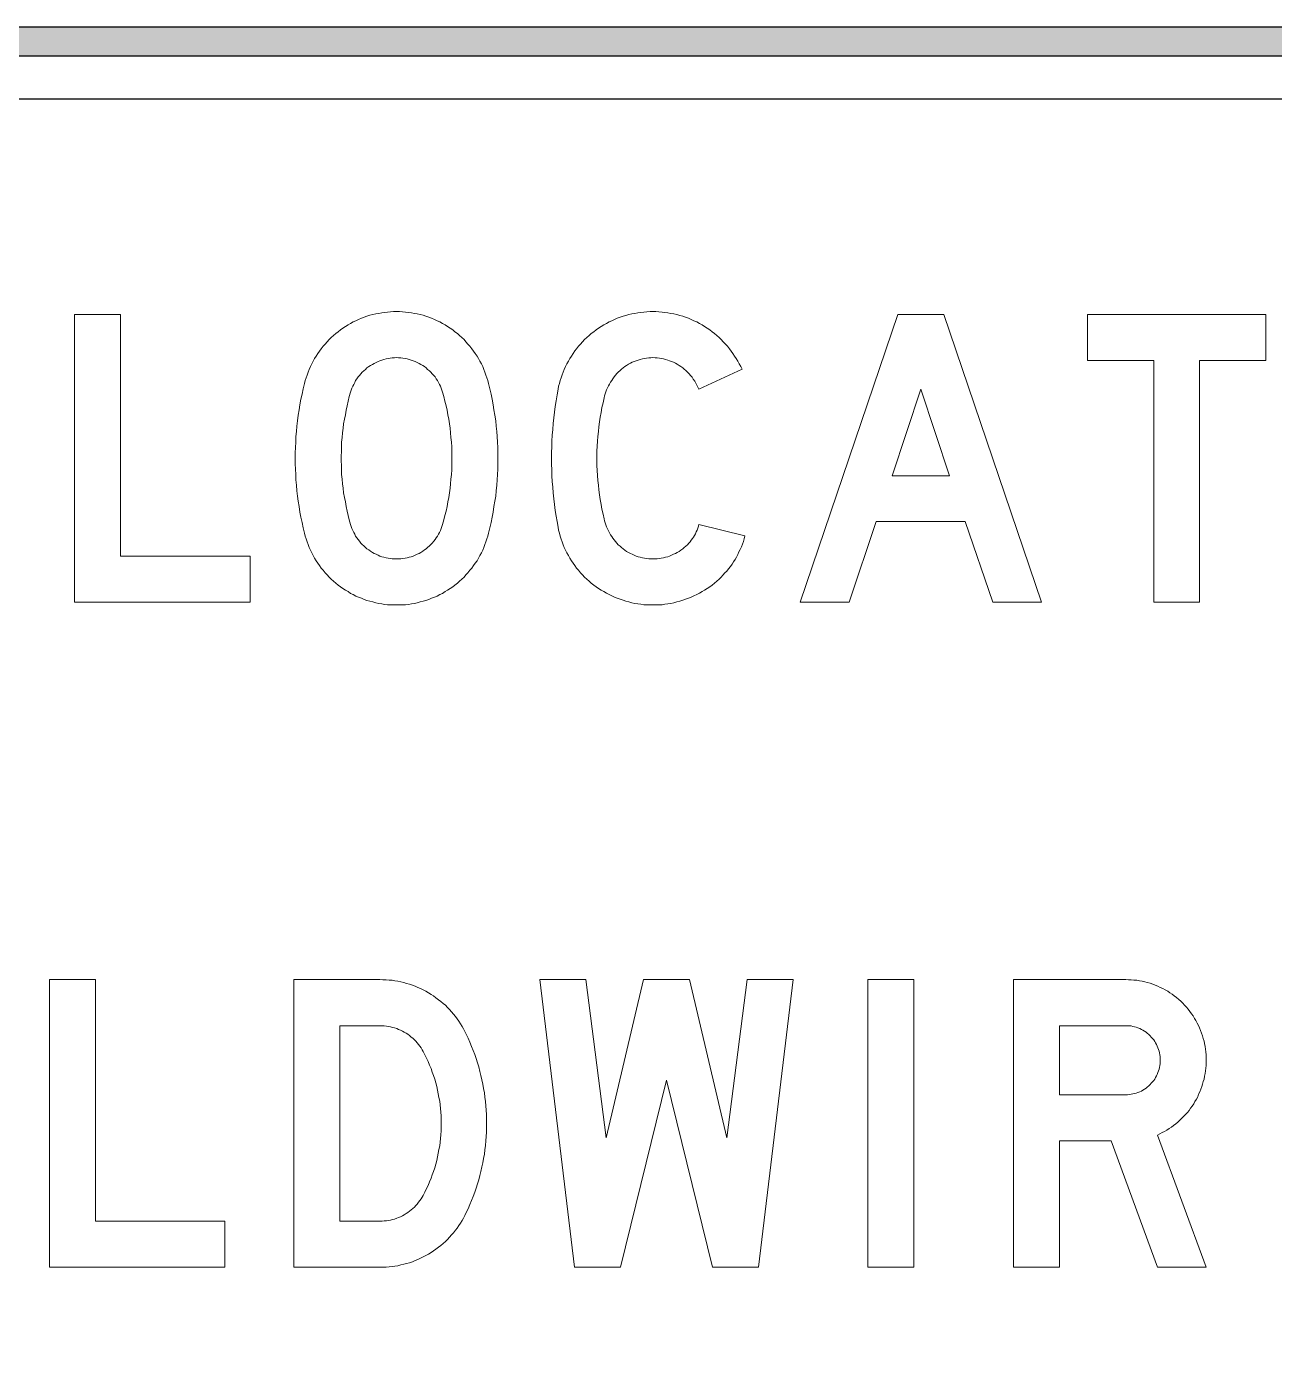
# Model space of a CAD drawing. Extents: x 0 to 420, y 0 to 297.
# Drawn here: x 179.5 to 214.18, y 212.98 to 250.23 of the extents above; entities that cross this region are included whole.
import ezdxf

# ---------------------------------------------------------------- set-up
doc = ezdxf.new("R2010")
doc.units = 0
doc.header["$LTSCALE"] = 0.3
doc.layers.add('BLUE', color=162, linetype='CONTINUOUS')

msp = doc.modelspace()

# ---------------------------------------------------------------- hatches: boundary and pattern name
at = {"layer": 'BLUE'}
h = msp.add_hatch(color=256, dxfattribs=at)
edge = h.paths.add_edge_path(flags=16)
edge.add_line((86.6851632, 178.9773906), (86.6851632, 236.4773906))
edge.add_arc((99.6351632, 236.4773906), 12.95, 90, 180, ccw=False)
edge.add_line((99.6351632, 249.4273906), (252.1351632, 249.4273906))
edge.add_arc((252.1351632, 236.4773906), 12.95, 0, 90, ccw=False)
edge.add_line((265.0851632, 236.4773906), (265.0851632, 178.9773906))
edge.add_arc((252.1351632, 178.9773906), 12.95, 270, 360, ccw=False)
edge.add_line((252.1351632, 166.0273906), (99.6351632, 166.0273906))
edge.add_arc((99.6351632, 178.9773906), 12.95, 180, 270, ccw=False)
edge = h.paths.add_edge_path()
edge.add_line((85.8851632, 178.9773906), (85.8851632, 236.4773906))
edge.add_arc((99.6351632, 236.4773906), 13.75, 90, 180, ccw=False)
edge.add_line((99.6351632, 250.2273906), (252.1351632, 250.2273906))
edge.add_arc((252.1351632, 236.4773906), 13.75, 0, 90, ccw=False)
edge.add_line((265.8851632, 236.4773906), (265.8851632, 178.9773906))
edge.add_arc((252.1351632, 178.9773906), 13.75, -90, 0, ccw=False)
edge.add_line((252.1351632, 165.2273906), (99.6351632, 165.2273906))
edge.add_arc((99.6351632, 178.9773906), 13.75, 180, 270, ccw=False)

# ---------------------------------------------------------------- linework, layer by layer
for points in [[(85.8851632, 178.9773906), (85.8851632, 236.4773906, -0.4142135624), (99.6351632, 250.2273906), (252.1351632, 250.2273906, -0.4142135624), (265.8851632, 236.4773906), (265.8851632, 178.9773906, -0.4142135624), (252.1351632, 165.2273906), (99.6351632, 165.2273906, -0.4142135624)], [(86.6851632, 178.9773906), (86.6851632, 236.4773906, -0.4142135624), (99.6351632, 249.4273906), (252.1351632, 249.4273906, -0.4142135624), (265.0851632, 236.4773906), (265.0851632, 178.9773906, -0.4142135624), (252.1351632, 166.0273906), (99.6351632, 166.0273906, -0.4142135624)], [(87.8851632, 178.9773906), (87.8851632, 236.4773906, -0.4142135624), (99.6351632, 248.2273906), (252.1351632, 248.2273906, -0.4142135624), (263.8851632, 236.4773906), (263.8851632, 178.9773906, -0.4142135624), (252.1351632, 167.2273906), (99.6351632, 167.2273906, -0.4142135624)]]:
    msp.add_lwpolyline(points, format="xyb", close=True, dxfattribs=at)
at = {"layer": 'BLUE', "lineweight": 0}
for points in [[(180.826341, 242.2271883), (182.1039617, 242.2271883), (182.1039617, 235.5111391), (185.7045294, 235.5111391), (185.7045294, 234.2266861), (180.826341, 234.2266861), (180.826341, 242.2271883)], [(192.3385923, 236.1465333), (192.3727533, 236.2968417), (192.4069143, 236.4403178), (192.4410752, 236.5906261), (192.468404, 236.7341022), (192.4889006, 236.8844106), (192.5162294, 237.0347189), (192.536726, 237.178195), (192.5503904, 237.3285034), (192.5640548, 237.4788117), (192.5777192, 237.62912), (192.5845514, 237.7794283), (192.5913836, 237.9297367), (192.5982158, 238.080045), (192.5982158, 238.2303533), (192.5982158, 238.3806616), (192.5913836, 238.53097), (192.5845514, 238.6812783), (192.5777192, 238.8315866), (192.5640548, 238.9750627), (192.5503904, 239.1253711), (192.536726, 239.2756794), (192.5162294, 239.4259877), (192.4889006, 239.576296), (192.468404, 239.7197722), (192.4410752, 239.8700805), (192.4069143, 240.0135566), (192.3727533, 240.163865), (192.3385923, 240.3073411), (192.3180957, 240.3893274), (192.2907669, 240.4713138), (192.2634381, 240.546468), (192.2361093, 240.6284543), (192.2087806, 240.7036085), (192.1746196, 240.7787627), (192.1404586, 240.8539168), (192.0994654, 240.929071), (192.0584722, 241.0042251), (192.0174791, 241.0725471), (191.9696537, 241.1408691), (191.9218283, 241.209191), (191.8740029, 241.277513), (191.8193453, 241.345835), (191.7646878, 241.4073247), (191.7100302, 241.4688145), (191.6553726, 241.5303043), (191.5938829, 241.5917941), (191.5323931, 241.6464516), (191.4709033, 241.7011092), (191.4025814, 241.7489346), (191.3410916, 241.8035921), (191.2727696, 241.8514175), (191.1976155, 241.8992429), (191.1292935, 241.9402361), (191.0609715, 241.9812293), (190.9858174, 242.0222224), (190.9106632, 242.0563834), (190.835509, 242.0905444), (190.7535227, 242.1247054), (190.6783685, 242.1520342), (190.5963822, 242.179363), (190.521228, 242.2066917), (190.4392416, 242.2271883), (190.3572553, 242.2476849), (190.2752689, 242.2613493), (190.1932825, 242.2750137), (190.1112962, 242.2886781), (190.0293098, 242.2955103), (189.9473235, 242.3023425), (189.8653371, 242.3091747), (189.7765186, 242.3091747), (189.6945322, 242.3091747), (189.6125458, 242.3023425), (189.5305595, 242.2955103), (189.4485731, 242.2886781), (189.3665868, 242.2750137), (189.2846004, 242.2613493), (189.202614, 242.2476849), (189.1206277, 242.2271883), (189.0386413, 242.2066917), (188.956655, 242.179363), (188.8815008, 242.1520342), (188.8063466, 242.1247054), (188.7243603, 242.0905444), (188.6492061, 242.0563834), (188.5740519, 242.0222224), (188.4988978, 241.9812293), (188.4305758, 241.9402361), (188.3554217, 241.8992429), (188.2870997, 241.8514175), (188.2187777, 241.8035921), (188.157288, 241.7489346), (188.088966, 241.7011092), (188.0274762, 241.6464516), (187.9659864, 241.5917941), (187.9044967, 241.5303043), (187.8498391, 241.4688145), (187.7951815, 241.4073247), (187.740524, 241.345835), (187.6858664, 241.277513), (187.638041, 241.209191), (187.5902156, 241.1408691), (187.5423903, 241.0725471), (187.5013971, 241.0042251), (187.4604039, 240.929071), (187.4194107, 240.8539168), (187.3852497, 240.7787627), (187.3510888, 240.7036085), (187.32376, 240.6284543), (187.289599, 240.546468), (187.2691024, 240.4713138), (187.2417736, 240.3893274), (187.221277, 240.3073411), (187.187116, 240.163865), (187.152955, 240.0135566), (187.1187941, 239.8700805), (187.0914653, 239.7197722), (187.0709687, 239.576296), (187.0436399, 239.4259877), (187.0231433, 239.2756794), (187.0094789, 239.1253711), (186.9958145, 238.9750627), (186.9821501, 238.8315866), (186.9753179, 238.6812783), (186.9684857, 238.53097), (186.9616535, 238.3806616), (186.9616535, 238.2303533), (186.9616535, 238.080045), (186.9684857, 237.9297367), (186.9753179, 237.7794283), (186.9821501, 237.62912), (186.9958145, 237.4788117), (187.0094789, 237.3285034), (187.0231433, 237.178195), (187.0436399, 237.0347189), (187.0709687, 236.8844106), (187.0914653, 236.7341022), (187.1187941, 236.5906261), (187.152955, 236.4403178), (187.187116, 236.2968417), (187.221277, 236.1465333), (187.2417736, 236.064547), (187.2691024, 235.9893928), (187.289599, 235.9074065), (187.32376, 235.8322523), (187.3510888, 235.7502659), (187.3852497, 235.6751118), (187.4194107, 235.5999576), (187.4604039, 235.5248034), (187.5013971, 235.4564815), (187.5423903, 235.3813273), (187.5902156, 235.3130053), (187.638041, 235.2446834), (187.6858664, 235.1763614), (187.740524, 235.1148716), (187.7951815, 235.0465497), (187.8498391, 234.9850599), (187.9044967, 234.9235701), (187.9659864, 234.8689126), (188.0274762, 234.814255), (188.088966, 234.7595974), (188.157288, 234.7049398), (188.2187777, 234.6571145), (188.2870997, 234.6092891), (188.3554217, 234.5614637), (188.4305758, 234.5204705), (188.4988978, 234.4726452), (188.5740519, 234.4384842), (188.6492061, 234.397491), (188.7243603, 234.36333), (188.8063466, 234.3360012), (188.8815008, 234.3018402), (188.956655, 234.2745115), (189.0386413, 234.2540149), (189.1206277, 234.2335183), (189.202614, 234.2130217), (189.2846004, 234.1925251), (189.3665868, 234.1788607), (189.4485731, 234.1651963), (189.5305595, 234.1583641), (189.6125458, 234.1515319), (189.6945322, 234.1515319), (189.7765186, 234.1515319), (189.8653371, 234.1515319), (189.9473235, 234.1515319), (190.0293098, 234.1583641), (190.1112962, 234.1651963), (190.1932825, 234.1788607), (190.2752689, 234.1925251), (190.3572553, 234.2130217), (190.4392416, 234.2335183), (190.521228, 234.2540149), (190.5963822, 234.2745115), (190.6783685, 234.3018402), (190.7535227, 234.3360012), (190.835509, 234.36333), (190.9106632, 234.397491), (190.9858174, 234.4384842), (191.0609715, 234.4726452), (191.1292935, 234.5204705), (191.1976155, 234.5614637), (191.2727696, 234.6092891), (191.3410916, 234.6571145), (191.4025814, 234.7049398), (191.4709033, 234.7595974), (191.5323931, 234.814255), (191.5938829, 234.8689126), (191.6553726, 234.9235701), (191.7100302, 234.9850599), (191.7646878, 235.0465497), (191.8193453, 235.1148716), (191.8740029, 235.1763614), (191.9218283, 235.2446834), (191.9696537, 235.3130053), (192.0174791, 235.3813273), (192.0584722, 235.4564815), (192.0994654, 235.5248034), (192.1404586, 235.5999576), (192.1746196, 235.6751118), (192.2087806, 235.7502659), (192.2361093, 235.8322523), (192.2634381, 235.9074065), (192.2907669, 235.9893928), (192.3180957, 236.064547)], [(199.3894192, 240.7104407), (199.348426, 240.7855949), (199.3074329, 240.860749), (199.2664397, 240.929071), (199.2254465, 241.0042251), (199.1776211, 241.0725471), (199.1297957, 241.1408691), (199.0819704, 241.209191), (199.034145, 241.277513), (198.9794874, 241.345835), (198.9248298, 241.4073247), (198.8633401, 241.4688145), (198.8086825, 241.5303043), (198.7471927, 241.5849619), (198.685703, 241.6464516), (198.617381, 241.7011092), (198.5558912, 241.7489346), (198.4875693, 241.8035921), (198.4192473, 241.8514175), (198.3440931, 241.8924107), (198.2757712, 241.9402361), (198.200617, 241.9812293), (198.1254628, 242.0222224), (198.0503087, 242.0563834), (197.9751545, 242.0905444), (197.8931682, 242.1247054), (197.818014, 242.1520342), (197.7360276, 242.179363), (197.6540413, 242.1998596), (197.5720549, 242.2271883), (197.4900686, 242.2476849), (197.4080822, 242.2613493), (197.3260958, 242.2750137), (197.2441095, 242.2886781), (197.1621231, 242.2955103), (197.0733046, 242.3023425), (196.9913182, 242.3091747), (196.9093318, 242.3091747), (196.8273455, 242.3091747), (196.7385269, 242.3023425), (196.6565406, 242.2955103), (196.5745542, 242.2886781), (196.4857356, 242.2750137), (196.4037493, 242.2613493), (196.3217629, 242.2476849), (196.2397766, 242.2271883), (196.1577902, 242.1998596), (196.082636, 242.179363), (196.0006497, 242.1520342), (195.9186633, 242.1247054), (195.8435092, 242.0905444), (195.768355, 242.0563834), (195.6932008, 242.0222224), (195.6180467, 241.9812293), (195.5428925, 241.9402361), (195.4677383, 241.8924107), (195.3994164, 241.8514175), (195.3310944, 241.8035921), (195.2627725, 241.7489346), (195.1944505, 241.7011092), (195.1329607, 241.6464516), (195.0714709, 241.5849619), (195.0099812, 241.5303043), (194.9484914, 241.4688145), (194.8938338, 241.4073247), (194.8391763, 241.345835), (194.7845187, 241.277513), (194.7366933, 241.2160232), (194.6888679, 241.1477013), (194.6410426, 241.0725471), (194.6000494, 241.0042251), (194.5590562, 240.929071), (194.518063, 240.860749), (194.4770698, 240.7855949), (194.4429089, 240.7036085), (194.4155801, 240.6284543), (194.3814191, 240.5533002), (194.3540903, 240.4713138), (194.3335937, 240.3893274), (194.3062649, 240.3141733), (194.2857683, 240.2321869), (194.2721039, 240.1502006), (194.2447752, 239.99306), (194.2174464, 239.8290873), (194.1901176, 239.6719468), (194.169621, 239.5148063), (194.1491244, 239.3508336), (194.13546, 239.193693), (194.1217956, 239.0297203), (194.1081312, 238.8725798), (194.101299, 238.7086071), (194.0944668, 238.5514666), (194.0876346, 238.3874938), (194.0876346, 238.2303533), (194.0876346, 238.0663806), (194.0944668, 237.9092401), (194.101299, 237.7452673), (194.1081312, 237.5881268), (194.1217956, 237.4241541), (194.13546, 237.2670136), (194.1491244, 237.1030409), (194.169621, 236.9459003), (194.1901176, 236.7819276), (194.2174464, 236.6247871), (194.2447752, 236.4676466), (194.2721039, 236.3105061), (194.2857683, 236.2285197), (194.3062649, 236.1465333), (194.3335937, 236.064547), (194.3540903, 235.9825606), (194.3814191, 235.9074065), (194.4155801, 235.8254201), (194.4429089, 235.7502659), (194.4770698, 235.6751118), (194.518063, 235.5999576), (194.5590562, 235.5248034), (194.6000494, 235.4564815), (194.6410426, 235.3813273), (194.6888679, 235.3130053), (194.7366933, 235.2446834), (194.7845187, 235.1763614), (194.8391763, 235.1148716), (194.8938338, 235.0465497), (194.9484914, 234.9850599), (195.0099812, 234.9235701), (195.0714709, 234.8689126), (195.1329607, 234.814255), (195.1944505, 234.7595974), (195.2627725, 234.7049398), (195.3310944, 234.6571145), (195.3994164, 234.6092891), (195.4677383, 234.5614637), (195.5428925, 234.5204705), (195.6180467, 234.4794774), (195.6932008, 234.4384842), (195.768355, 234.4043232), (195.8435092, 234.3701622), (195.9186633, 234.3360012), (196.0006497, 234.3086724), (196.082636, 234.2813437), (196.1577902, 234.2540149), (196.2397766, 234.2335183), (196.3217629, 234.2130217), (196.4037493, 234.1925251), (196.4857356, 234.1788607), (196.5745542, 234.1720285), (196.6565406, 234.1583641), (196.7385269, 234.1515319), (196.8273455, 234.1515319), (196.9093318, 234.1515319), (196.9913182, 234.1515319), (197.0733046, 234.1515319), (197.1621231, 234.1583641), (197.2441095, 234.1720285), (197.3260958, 234.1788607), (197.4080822, 234.1925251), (197.4900686, 234.2130217), (197.5720549, 234.2335183), (197.6540413, 234.2540149), (197.7360276, 234.2813437), (197.818014, 234.3086724), (197.8931682, 234.3360012), (197.9751545, 234.3701622), (198.0503087, 234.4043232), (198.1254628, 234.4384842), (198.200617, 234.4794774), (198.2757712, 234.5204705), (198.3440931, 234.5614637), (198.4192473, 234.6092891), (198.4875693, 234.6571145), (198.5558912, 234.7049398), (198.617381, 234.7595974), (198.685703, 234.814255), (198.7471927, 234.8689126), (198.8018503, 234.9235701), (198.8565079, 234.9782277), (198.9111655, 235.0397175), (198.965823, 235.0943751), (199.0136484, 235.1558648), (199.0614738, 235.2241868), (199.1092992, 235.2856766), (199.1502923, 235.3539985), (199.1912855, 235.4154883), (199.2322787, 235.4838103), (199.2664397, 235.5521322), (199.3006007, 235.6272864), (199.3347616, 235.6956084), (199.3689226, 235.7707625), (199.3962514, 235.8459167), (199.4235802, 235.9142387), (199.4440768, 235.9893928), (199.4645734, 236.0713792), (198.1869526, 236.3856602), (198.1732882, 236.3378348), (198.1527916, 236.2831773), (198.1391272, 236.2353519), (198.1117984, 236.1806943), (198.0913019, 236.1328689), (198.0639731, 236.0850436), (198.0366443, 236.0372182), (198.0093155, 235.996225), (197.9751545, 235.9483996), (197.9409935, 235.9074065), (197.9068325, 235.8664133), (197.8658394, 235.8254201), (197.8248462, 235.7844269), (197.7770208, 235.7502659), (197.7360276, 235.7092728), (197.6882023, 235.6751118), (197.6403769, 235.6409508), (197.5857193, 235.613622), (197.5378939, 235.5862932), (197.4832364, 235.5589644), (197.4285788, 235.5316356), (197.3739212, 235.5111391), (197.3192636, 235.4906425), (197.2577739, 235.4769781), (197.2031163, 235.4633137), (197.1416265, 235.4496493), (197.086969, 235.4428171), (197.0254792, 235.4359849), (196.9708216, 235.4291527), (196.9093318, 235.4291527), (196.8478421, 235.4291527), (196.7931845, 235.4359849), (196.7316947, 235.4428171), (196.670205, 235.4496493), (196.6155474, 235.4633137), (196.5540576, 235.4769781), (196.4994, 235.4906425), (196.4447425, 235.5111391), (196.3900849, 235.5316356), (196.3354273, 235.5589644), (196.2807697, 235.5862932), (196.2329444, 235.613622), (196.1782868, 235.6409508), (196.1304614, 235.6751118), (196.082636, 235.7092728), (196.0348107, 235.7502659), (195.9938175, 235.7844269), (195.9459921, 235.8254201), (195.9049989, 235.8732455), (195.870838, 235.9142387), (195.8298448, 235.962064), (195.7956838, 236.0098894), (195.7615228, 236.0577148), (195.7273618, 236.1055402), (195.700033, 236.1601977), (195.6727042, 236.2148553), (195.6453755, 236.2695129), (195.6180467, 236.3241704), (195.5975501, 236.378828), (195.5838857, 236.4334856), (195.5633891, 236.4881432), (195.5497247, 236.5496329), (195.5223959, 236.6794447), (195.4882349, 236.8160886), (195.4677383, 236.9459003), (195.4404096, 237.0825443), (195.419913, 237.212356), (195.4062486, 237.3489999), (195.3925842, 237.4856439), (195.3789198, 237.6154556), (195.3652554, 237.7520995), (195.3584232, 237.8887435), (195.351591, 238.0253874), (195.351591, 238.1620313), (195.351591, 238.2986753), (195.351591, 238.428487), (195.3584232, 238.5651309), (195.3652554, 238.7017749), (195.3789198, 238.8384188), (195.3925842, 238.9750627), (195.4062486, 239.1048745), (195.419913, 239.2415184), (195.4404096, 239.3781623), (195.4677383, 239.5079741), (195.4882349, 239.644618), (195.5223959, 239.7744297), (195.5497247, 239.9110737), (195.5633891, 239.9657313), (195.5838857, 240.0203888), (195.5975501, 240.0818786), (195.6180467, 240.1365362), (195.6453755, 240.1911937), (195.6727042, 240.2458513), (195.700033, 240.2936767), (195.7273618, 240.3483343), (195.7615228, 240.3961596), (195.7956838, 240.443985), (195.8298448, 240.4918104), (195.870838, 240.5396358), (195.9049989, 240.5874611), (195.9459921, 240.6284543), (195.9938175, 240.6694475), (196.0348107, 240.7104407), (196.082636, 240.7446017), (196.1304614, 240.7787627), (196.1782868, 240.8129236), (196.2329444, 240.8470846), (196.2807697, 240.8744134), (196.3354273, 240.9017422), (196.3900849, 240.9222388), (196.4447425, 240.9427354), (196.4994, 240.963232), (196.5540576, 240.9768964), (196.6155474, 240.9973929), (196.670205, 241.0042251), (196.7316947, 241.0178895), (196.7931845, 241.0247217), (196.8478421, 241.0247217), (196.9093318, 241.0315539), (196.9708216, 241.0247217), (197.0254792, 241.0247217), (197.086969, 241.0178895), (197.1416265, 241.0042251), (197.2031163, 240.9973929), (197.2577739, 240.9768964), (197.3192636, 240.963232), (197.3739212, 240.9427354), (197.4285788, 240.9222388), (197.4832364, 240.9017422), (197.5378939, 240.8744134), (197.5857193, 240.8470846), (197.6403769, 240.8129236), (197.6882023, 240.7787627), (197.7360276, 240.7446017), (197.7770208, 240.7104407), (197.8248462, 240.6694475), (197.8658394, 240.6284543), (197.9136647, 240.580629), (197.9546579, 240.5328036), (197.9956511, 240.4849782), (198.0298121, 240.4303206), (198.0708053, 240.3756631), (198.0981341, 240.3210055), (198.132295, 240.2663479), (198.1596238, 240.2048581), (198.1869526, 240.1502006)], [(201.0018176, 234.2266861), (203.7141997, 242.2271883), (204.9986527, 242.2271883), (207.7110347, 234.2266861), (206.3582598, 234.2266861), (205.5930538, 236.4676466), (203.1197986, 236.4676466), (202.3614248, 234.2266861), (201.0018176, 234.2266861)], [(208.9886555, 242.2271883), (208.9886555, 240.9495676), (210.8333486, 240.9495676), (210.8333486, 234.2266861), (212.1109693, 234.2266861), (212.1109693, 240.9495676), (213.9488302, 240.9495676), (213.9488302, 242.2271883), (208.9886555, 242.2271883)], [(191.0609715, 236.3856602), (191.0951325, 236.515472), (191.1224613, 236.6384515), (191.1566223, 236.761431), (191.1839511, 236.8844106), (191.2044477, 237.0142223), (191.2317764, 237.1372018), (191.252273, 237.2670136), (191.2659374, 237.3968253), (191.2796018, 237.5198049), (191.2932662, 237.6496166), (191.3069306, 237.7794283), (191.3137628, 237.9092401), (191.3137628, 238.0322196), (191.320595, 238.1620313), (191.320595, 238.2918431), (191.3137628, 238.4216548), (191.3137628, 238.5514666), (191.3069306, 238.6812783), (191.2932662, 238.8042578), (191.2796018, 238.9340696), (191.2659374, 239.0638813), (191.252273, 239.1868608), (191.2317764, 239.3166726), (191.2044477, 239.4396521), (191.1839511, 239.5694638), (191.1566223, 239.6924434), (191.1224613, 239.8222551), (191.0951325, 239.9452347), (191.0609715, 240.0682142), (191.0404749, 240.1228718), (191.0199783, 240.1775293), (190.9994818, 240.2321869), (190.972153, 240.2868445), (190.9448242, 240.3415021), (190.9174954, 240.3893274), (190.8833344, 240.443985), (190.8491734, 240.4918104), (190.8150124, 240.5328036), (190.7740193, 240.580629), (190.7330261, 240.6216221), (190.6920329, 240.6626153), (190.6442075, 240.7036085), (190.6032143, 240.7446017), (190.555389, 240.7787627), (190.5075636, 240.8129236), (190.452906, 240.8402524), (190.4050806, 240.8675812), (190.3504231, 240.89491), (190.2957655, 240.9222388), (190.2411079, 240.9427354), (190.1864504, 240.963232), (190.1317928, 240.9768964), (190.070303, 240.9973929), (190.0156454, 241.0042251), (189.9541557, 241.0178895), (189.8994981, 241.0247217), (189.8380083, 241.0247217), (189.7765186, 241.0315539), (189.721861, 241.0247217), (189.6603712, 241.0247217), (189.6057136, 241.0178895), (189.5442239, 241.0042251), (189.4895663, 240.9973929), (189.4280765, 240.9768964), (189.373419, 240.963232), (189.3187614, 240.9427354), (189.2641038, 240.9222388), (189.2094462, 240.89491), (189.1547887, 240.8675812), (189.1069633, 240.8402524), (189.0523057, 240.8129236), (189.0044803, 240.7787627), (188.956655, 240.7446017), (188.9156618, 240.7036085), (188.8678364, 240.6626153), (188.8268432, 240.6216221), (188.78585, 240.580629), (188.7448569, 240.5328036), (188.7106959, 240.4918104), (188.6765349, 240.443985), (188.6423739, 240.3893274), (188.6150451, 240.3415021), (188.5877163, 240.2868445), (188.5603876, 240.2321869), (188.539891, 240.1775293), (188.5193944, 240.1228718), (188.4988978, 240.0682142), (188.4647368, 239.9452347), (188.437408, 239.8222551), (188.403247, 239.6924434), (188.3759182, 239.5694638), (188.3554217, 239.4396521), (188.3280929, 239.3166726), (188.3075963, 239.1868608), (188.2939319, 239.0638813), (188.2802675, 238.9340696), (188.2666031, 238.8042578), (188.2529387, 238.6812783), (188.2461065, 238.5514666), (188.2461065, 238.4216548), (188.2392743, 238.2918431), (188.2392743, 238.1620313), (188.2461065, 238.0322196), (188.2461065, 237.9092401), (188.2529387, 237.7794283), (188.2666031, 237.6496166), (188.2802675, 237.5198049), (188.2939319, 237.3968253), (188.3075963, 237.2670136), (188.3280929, 237.1372018), (188.3554217, 237.0142223), (188.3759182, 236.8844106), (188.403247, 236.761431), (188.437408, 236.6384515), (188.4647368, 236.515472), (188.4988978, 236.3856602), (188.5193944, 236.3310026), (188.539891, 236.2763451), (188.5603876, 236.2216875), (188.5877163, 236.1670299), (188.6150451, 236.1192046), (188.6423739, 236.064547), (188.6765349, 236.0167216), (188.7106959, 235.9688962), (188.7448569, 235.9210708), (188.78585, 235.8732455), (188.8268432, 235.8322523), (188.8678364, 235.7912591), (188.9156618, 235.7502659), (188.956655, 235.7161049), (189.0044803, 235.681944), (189.0523057, 235.647783), (189.1069633, 235.613622), (189.1547887, 235.5862932), (189.2094462, 235.5589644), (189.2641038, 235.5384678), (189.3187614, 235.5111391), (189.373419, 235.4906425), (189.4280765, 235.4769781), (189.4895663, 235.4633137), (189.5442239, 235.4496493), (189.6057136, 235.4428171), (189.6603712, 235.4359849), (189.721861, 235.4291527), (189.7765186, 235.4291527), (189.8380083, 235.4291527), (189.8994981, 235.4359849), (189.9541557, 235.4428171), (190.0156454, 235.4496493), (190.070303, 235.4633137), (190.1317928, 235.4769781), (190.1864504, 235.4906425), (190.2411079, 235.5111391), (190.2957655, 235.5384678), (190.3504231, 235.5589644), (190.4050806, 235.5862932), (190.452906, 235.613622), (190.5075636, 235.647783), (190.555389, 235.681944), (190.6032143, 235.7161049), (190.6442075, 235.7502659), (190.6920329, 235.7912591), (190.7330261, 235.8322523), (190.7740193, 235.8732455), (190.8150124, 235.9210708), (190.8491734, 235.9688962), (190.8833344, 236.0167216), (190.9174954, 236.064547), (190.9448242, 236.1192046), (190.972153, 236.1670299), (190.9994818, 236.2216875), (191.0199783, 236.2763451), (191.0404749, 236.3310026)], [(205.1557932, 237.7452673), (203.5570592, 237.7452673), (204.3564262, 240.1502006), (205.1557932, 237.7452673)], [(180.1294569, 223.7324321), (181.4070777, 223.7324321), (181.4070777, 217.0095506), (185.0076453, 217.0095506), (185.0076453, 215.7319298), (180.1294569, 215.7319298), (180.1294569, 223.7324321)], [(189.3187614, 215.7319298), (186.9206604, 215.7319298), (186.9206604, 223.7324321), (189.3187614, 223.7324321), (189.4007477, 223.7255999), (189.4895663, 223.7255999), (189.5715527, 223.7187677), (189.653539, 223.7119355), (189.7355254, 223.6982711), (189.8175117, 223.6846067), (189.8994981, 223.6641101), (189.9814845, 223.6504457), (190.0566386, 223.6231169), (190.138625, 223.6026203), (190.2206113, 223.5752915), (190.2957655, 223.5479627), (190.3709197, 223.5138018), (190.4460738, 223.4796408), (190.521228, 223.4454798), (190.5963822, 223.4044866), (190.6715363, 223.3634934), (190.7398583, 223.3156681), (190.8081802, 223.2746749), (190.8765022, 223.2268495), (190.9448242, 223.1721919), (191.0131461, 223.1243666), (191.0746359, 223.069709), (191.1361257, 223.0150514), (191.1976155, 222.9535616), (191.252273, 222.8989041), (191.3069306, 222.8374143), (191.3615882, 222.7690923), (191.4162457, 222.7076026), (191.4640711, 222.6392806), (191.5118965, 222.5709586), (191.5597219, 222.5026367), (191.6007151, 222.4274825), (191.6417082, 222.3591605), (191.6827014, 222.2840064), (191.7168624, 222.2088522), (191.77152, 222.0995371), (191.8193453, 221.9902219), (191.8671707, 221.8740746), (191.9081639, 221.7579272), (191.9559893, 221.6486121), (191.9901503, 221.5324647), (192.0311434, 221.4163174), (192.0653044, 221.3001701), (192.0994654, 221.1771905), (192.1267942, 221.0610432), (192.154123, 220.9448958), (192.1814518, 220.8219163), (192.2019484, 220.6989368), (192.2224449, 220.5827894), (192.2361093, 220.4598099), (192.2497737, 220.3368303), (192.2634381, 220.220683), (192.2702703, 220.0977034), (192.2771025, 219.9747239), (192.2839347, 219.8517444), (192.2839347, 219.7287648), (192.2839347, 219.6057853), (192.2771025, 219.4828058), (192.2702703, 219.3666584), (192.2634381, 219.2436789), (192.2497737, 219.1206993), (192.2361093, 218.9977198), (192.2224449, 218.8747403), (192.2019484, 218.7585929), (192.1814518, 218.6356134), (192.154123, 218.519466), (192.1267942, 218.3964865), (192.0994654, 218.2803391), (192.0653044, 218.1641918), (192.0311434, 218.0480445), (191.9901503, 217.9318971), (191.9559893, 217.8157498), (191.9081639, 217.6996024), (191.8671707, 217.5834551), (191.8193453, 217.4741399), (191.77152, 217.3579926), (191.7168624, 217.2486775), (191.6827014, 217.1735233), (191.6417082, 217.0983691), (191.6007151, 217.0300472), (191.5597219, 216.954893), (191.5118965, 216.886571), (191.4640711, 216.8182491), (191.4162457, 216.7567593), (191.3615882, 216.6884373), (191.3069306, 216.6269476), (191.252273, 216.5654578), (191.1976155, 216.503968), (191.1361257, 216.4493104), (191.0746359, 216.3878207), (191.0131461, 216.3331631), (190.9448242, 216.2853377), (190.8765022, 216.2306802), (190.8081802, 216.1828548), (190.7398583, 216.1418616), (190.6715363, 216.0940362), (190.5963822, 216.053043), (190.521228, 216.0188821), (190.4460738, 215.9778889), (190.3709197, 215.9437279), (190.2957655, 215.9163991), (190.2206113, 215.8822381), (190.138625, 215.8549093), (190.0566386, 215.8344127), (189.9814845, 215.8139162), (189.8994981, 215.7934196), (189.8175117, 215.772923), (189.7355254, 215.7592586), (189.653539, 215.7524264), (189.5715527, 215.738762), (189.4895663, 215.7319298), (189.4007477, 215.7319298)], [(193.7665214, 223.7324321), (195.0441422, 223.7324321), (195.6043823, 219.3324974), (196.6428762, 223.7324321), (197.9273291, 223.7324321), (198.965823, 219.3324974), (199.5260631, 223.7324321), (200.8036839, 223.7324321), (199.8403442, 215.7319298), (198.5627234, 215.7319298), (197.2851027, 220.9312314), (196.0074819, 215.7319298), (194.7298611, 215.7319298), (193.7665214, 223.7324321)], [(202.8875039, 223.7324321), (204.1651247, 223.7324321), (204.1651247, 215.7319298), (202.8875039, 215.7319298), (202.8875039, 223.7324321)], [(210.9358315, 219.4076516), (212.2954387, 215.7319298), (210.9358315, 215.7319298), (209.6513786, 219.2505111), (208.2166173, 219.2505111), (208.2166173, 215.7319298), (206.9389965, 215.7319298), (206.9389965, 223.7324321), (210.0544782, 223.7324321), (210.1296323, 223.7255999), (210.2047865, 223.7255999), (210.2799406, 223.7187677), (210.361927, 223.7119355), (210.4370812, 223.6982711), (210.5122353, 223.6846067), (210.5873895, 223.6709423), (210.6557115, 223.6504457), (210.7308656, 223.6299491), (210.8060198, 223.6026203), (210.8743418, 223.5752915), (210.9494959, 223.5479627), (211.0178179, 223.5138018), (211.0861399, 223.4796408), (211.1544618, 223.4454798), (211.2227838, 223.4044866), (211.2842736, 223.3634934), (211.3457633, 223.3225003), (211.4072531, 223.2746749), (211.4687429, 223.2336817), (211.5302326, 223.1790241), (211.5848902, 223.1311988), (211.6395478, 223.0765412), (211.6942054, 223.0218836), (211.7420307, 222.967226), (211.7966883, 222.9057363), (211.8376815, 222.8442465), (211.8855069, 222.7827567), (211.9265, 222.721267), (211.9674932, 222.652945), (212.0084864, 222.5914552), (212.0426474, 222.5231333), (212.0768084, 222.4548113), (212.1109693, 222.3864893), (212.1382981, 222.3113352), (212.1656269, 222.2430132), (212.1929557, 222.167859), (212.2134523, 222.0927049), (212.2339489, 222.0175507), (212.2476133, 221.9492287), (212.2612777, 221.8740746), (212.2749421, 221.7920882), (212.2817743, 221.716934), (212.2886065, 221.6417799), (212.2886065, 221.5666257), (212.2954387, 221.4914716), (212.2886065, 221.4163174), (212.2886065, 221.3411632), (212.2817743, 221.2660091), (212.2749421, 221.1908549), (212.2612777, 221.1157007), (212.2476133, 221.0405466), (212.2339489, 220.9653924), (212.2134523, 220.8970705), (212.1929557, 220.8219163), (212.1724591, 220.7535943), (212.1451303, 220.6784402), (212.1178015, 220.6101182), (212.0836406, 220.5417962), (212.0563118, 220.4734743), (212.0221508, 220.4051523), (211.9811576, 220.3436625), (211.9469966, 220.2753406), (211.9060034, 220.2138508), (211.8581781, 220.152361), (211.8171849, 220.0908713), (211.7693595, 220.0362137), (211.7215341, 219.9747239), (211.6668766, 219.9200663), (211.612219, 219.872241), (211.5575614, 219.8175834), (211.5029038, 219.769758), (211.4482463, 219.7219326), (211.3867565, 219.6741073), (211.3252667, 219.6262819), (211.263777, 219.5852887), (211.2022872, 219.5442955), (211.1339652, 219.5101345), (211.0656433, 219.4759736), (211.0041535, 219.4418126)], [(189.3187614, 217.0095506), (188.1982811, 217.0095506), (188.1982811, 222.4479791), (189.3187614, 222.4479791), (189.3802512, 222.4479791), (189.4349087, 222.4411469), (189.4963985, 222.4343147), (189.5510561, 222.4274825), (189.6125458, 222.4206503), (189.6672034, 222.4001537), (189.721861, 222.3864893), (189.7833508, 222.3659927), (189.8380083, 222.3454961), (189.8926659, 222.3249996), (189.9404913, 222.2976708), (189.9951488, 222.270342), (190.0429742, 222.236181), (190.0907996, 222.2088522), (190.138625, 222.1746912), (190.1864504, 222.133698), (190.2342757, 222.0995371), (190.2752689, 222.0585439), (190.3162621, 222.0175507), (190.3572553, 221.9697253), (190.3914163, 221.9287321), (190.4255772, 221.8809068), (190.4597382, 221.8330814), (190.4938992, 221.7784238), (190.521228, 221.7305984), (190.5690534, 221.6349477), (190.6168787, 221.5461291), (190.6578719, 221.4504784), (190.6988651, 221.3548276), (190.7398583, 221.2591769), (190.7740193, 221.1566939), (190.8081802, 221.0610432), (190.8423412, 220.9585602), (190.86967, 220.8629095), (190.8969988, 220.7604265), (190.9174954, 220.6579436), (190.937992, 220.5554606), (190.9584886, 220.4529777), (190.9789852, 220.3504947), (190.9926496, 220.2480118), (190.9994818, 220.1455288), (191.0131461, 220.0430459), (191.0199783, 219.9405629), (191.0199783, 219.8312478), (191.0199783, 219.7287648), (191.0199783, 219.6262819), (191.0199783, 219.5237989), (191.0131461, 219.4144838), (190.9994818, 219.3120008), (190.9926496, 219.2095179), (190.9789852, 219.1070349), (190.9584886, 219.004552), (190.937992, 218.902069), (190.9174954, 218.7995861), (190.8969988, 218.6971031), (190.86967, 218.5946202), (190.8423412, 218.4989694), (190.8081802, 218.3964865), (190.7740193, 218.3008357), (190.7398583, 218.205185), (190.6988651, 218.102702), (190.6578719, 218.0070513), (190.6168787, 217.9182327), (190.5690534, 217.822582), (190.521228, 217.7269312), (190.4938992, 217.6791058), (190.4597382, 217.6312805), (190.4255772, 217.5834551), (190.3914163, 217.5356297), (190.3572553, 217.4878043), (190.3162621, 217.4468112), (190.2752689, 217.3989858), (190.2342757, 217.3648248), (190.1864504, 217.3238316), (190.138625, 217.2896706), (190.0907996, 217.2555096), (190.0429742, 217.2213487), (189.9951488, 217.1871877), (189.9404913, 217.1598589), (189.8926659, 217.1325301), (189.8380083, 217.1120335), (189.7833508, 217.0915369), (189.721861, 217.0710403), (189.6672034, 217.0573759), (189.6125458, 217.0437116), (189.5510561, 217.0300472), (189.4963985, 217.023215), (189.4349087, 217.0163828), (189.3802512, 217.0095506)], [(210.0544782, 220.5281318), (208.2166173, 220.5281318), (208.2166173, 222.4479791), (210.0544782, 222.4479791), (210.1023035, 222.4479791), (210.1569611, 222.4479791), (210.2047865, 222.4411469), (210.2526119, 222.4274825), (210.3004372, 222.4206503), (210.3482626, 222.4069859), (210.396088, 222.3864893), (210.4439134, 222.3659927), (210.4917387, 222.3454961), (210.5327319, 222.3249996), (210.5805573, 222.2976708), (210.6215505, 222.270342), (210.6557115, 222.236181), (210.6967046, 222.20202), (210.7308656, 222.167859), (210.7650266, 222.133698), (210.7991876, 222.0927049), (210.8333486, 222.0517117), (210.8606774, 222.0107185), (210.8880061, 221.9697253), (210.9085027, 221.9287321), (210.9289993, 221.8809068), (210.9494959, 221.8330814), (210.9699925, 221.785256), (210.9836569, 221.7374306), (210.9904891, 221.6896053), (211.0041535, 221.6417799), (211.0109857, 221.5871223), (211.0109857, 221.5392969), (211.0109857, 221.4914716), (211.0109857, 221.436814), (211.0109857, 221.3889886), (211.0041535, 221.3411632), (210.9904891, 221.2865057), (210.9836569, 221.2386803), (210.9699925, 221.1908549), (210.9494959, 221.1430295), (210.9289993, 221.0952042), (210.9085027, 221.054211), (210.8880061, 221.0063856), (210.8606774, 220.9653924), (210.8333486, 220.9243992), (210.7991876, 220.8834061), (210.7650266, 220.8492451), (210.7308656, 220.8082519), (210.6967046, 220.7740909), (210.6557115, 220.7399299), (210.6215505, 220.7126011), (210.5805573, 220.6852724), (210.5327319, 220.6579436), (210.4917387, 220.6306148), (210.4439134, 220.6101182), (210.396088, 220.5896216), (210.3482626, 220.5759572), (210.3004372, 220.5622928), (210.2526119, 220.5486284), (210.2047865, 220.5417962), (210.1569611, 220.534964), (210.1023035, 220.5281318)]]:
    msp.add_lwpolyline(points, close=True, dxfattribs=at)

doc.saveas('drawing.dxf')
